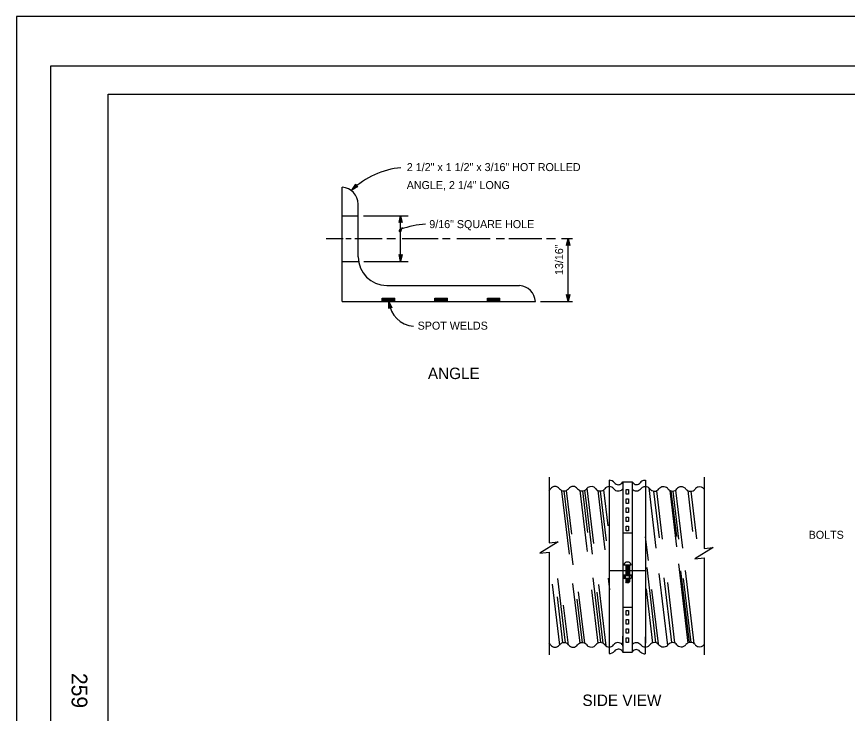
# Model space of a CAD drawing. Extents: x -894 to 866, y -472 to 714.
# Drawn here: x -894 to -167, y 104 to 714 of the extents above; entities that cross this region are included whole.
import ezdxf

# ---------------------------------------------------------------- set-up
doc = ezdxf.new("R2010")
doc.units = 0
for name, color, linetype in [('56 Stage 3 Anno', 7, 'Continuous'), ('57 Undefined', 7, 'Continuous'), ('60 Nongeo Data', 7, 'Continuous'), ('border_PLOTTING-ELEMENTS', 7, 'Continuous'), ('border_rw_22x34_Cut_Lines', 7, 'Continuous'), ('border_SHEET', 7, 'Continuous'), ('border_WITHIN-BORDER-anno', 7, 'Continuous')]:
    doc.layers.add(name, color=color, linetype=linetype)

msp = doc.modelspace()

# ---------------------------------------------------------------- linework, layer by layer
at = {"layer": '56 Stage 3 Anno'}
for p, q in [((-600.83, 561.75), (-597.3, 566.78)), ((-595.5, 564.81), (-600.83, 561.75)), ((-600.83, 561.75), (-600.83, 561.75)), ((-599.81, 562.7), (-597.23, 566.36)), ((-595.9, 564.93), (-599.81, 562.68)), ((-598.79, 563.62), (-597.13, 565.98)), ((-596.31, 565.04), (-598.79, 563.62)), ((-597.77, 564.55), (-597.06, 565.56)), ((-596.68, 565.17), (-597.77, 564.55)), ((-597.3, 566.78), (-597.3, 566.78)), ((-597.3, 566.78), (-596.99, 565.26)), ((-596.99, 565.26), (-595.5, 564.81)), ((-595.5, 564.81), (-595.5, 564.81)), ((-609.25, 539.25), (-595.25, 539.25)), ((-590.71, 539.25), (-551.54, 539.25)), ((-559.53, 533.25), (-558.19, 539.25)), ((-559.17, 533.46), (-558.19, 537.87)), ((-558.19, 539.25), (-558.19, 539.25)), ((-558.19, 539.25), (-556.86, 533.25)), ((-558.19, 499.25), (-558.19, 539.25)), ((-558.19, 537.86), (-557.22, 533.48)), ((-558.19, 534.05), (-559.53, 533.25)), ((-559.53, 533.25), (-559.53, 533.25)), ((-558.81, 533.7), (-558.19, 536.48)), ((-558.47, 533.87), (-558.19, 535.1)), ((-558.19, 536.48), (-557.56, 533.66)), ((-558.19, 535.1), (-557.92, 533.89)), ((-556.86, 533.25), (-558.19, 534.05)), ((-556.86, 533.25), (-556.86, 533.25)), ((-412.9, 513.25), (-411.56, 519.25)), ((-412.54, 513.46), (-411.56, 517.87)), ((-412.18, 513.7), (-411.56, 516.48)), ((-411.56, 464.25), (-411.56, 519.25)), ((-411.56, 519.25), (-411.56, 519.25)), ((-411.56, 519.25), (-410.23, 513.25)), ((-411.56, 517.86), (-410.59, 513.48)), ((-411.56, 516.48), (-410.94, 513.66)), ((-411.56, 514.05), (-412.9, 513.25)), ((-412.9, 513.25), (-412.9, 513.25)), ((-411.84, 513.87), (-411.56, 515.1)), ((-411.56, 515.1), (-411.29, 513.89)), ((-410.23, 513.25), (-411.56, 514.05)), ((-410.23, 513.25), (-410.23, 513.25)), ((-558.19, 499.25), (-559.52, 505.25)), ((-559.52, 505.25), (-559.52, 505.25)), ((-559.52, 505.25), (-558.19, 504.45)), ((-558.19, 500.64), (-559.16, 505.01)), ((-558.19, 502.01), (-558.81, 504.83)), ((-558.19, 503.39), (-558.45, 504.6)), ((-558.19, 504.45), (-556.85, 505.25)), ((-556.85, 505.25), (-558.19, 499.25)), ((-557.21, 505.03), (-558.19, 500.63)), ((-557.56, 504.8), (-558.19, 502.01)), ((-557.91, 504.62), (-558.19, 503.39)), ((-556.85, 505.25), (-556.85, 505.25)), ((-609.25, 499.25), (-595.18, 499.25)), ((-590.44, 499.25), (-551.54, 499.25)), ((-558.19, 499.25), (-558.19, 499.25)), ((-411.56, 464.25), (-412.89, 470.25)), ((-412.89, 470.25), (-412.89, 470.25)), ((-412.89, 470.25), (-411.56, 469.45)), ((-411.56, 465.64), (-412.53, 470.01)), ((-411.56, 467.01), (-412.18, 469.84)), ((-411.56, 468.39), (-411.82, 469.6)), ((-411.56, 469.45), (-410.22, 470.25)), ((-410.22, 470.25), (-411.56, 464.25)), ((-410.58, 470.03), (-411.56, 465.63)), ((-410.93, 469.8), (-411.56, 467.01)), ((-411.28, 469.62), (-411.56, 468.39)), ((-410.22, 470.25), (-410.22, 470.25)), ((-568.55, 458.11), (-568.53, 464.26)), ((-567.41, 459.18), (-568.55, 458.11)), ((-568.55, 458.11), (-568.55, 458.11)), ((-568.53, 464.26), (-568.53, 464.26)), ((-568.53, 464.26), (-565.94, 458.68)), ((-568.25, 458.4), (-568.23, 462.91)), ((-568.23, 462.9), (-566.34, 458.83)), ((-567.95, 458.7), (-567.94, 461.56)), ((-567.94, 461.56), (-566.72, 458.93)), ((-567.65, 458.95), (-567.64, 460.21)), ((-567.64, 460.21), (-567.12, 459.08)), ((-565.94, 458.68), (-567.41, 459.18)), ((-565.94, 458.68), (-565.94, 458.68)), ((-435.77, 464.25), (-407.79, 464.25)), ((-411.56, 464.25), (-411.56, 464.25))]:
    msp.add_line(p, q, dxfattribs=at)
for points in [[(-623.32, 519.25), (-608.37, 519.25)], [(-606.04, 519.25), (-601.28, 519.25)], [(-598.29, 519.25), (-574.14, 519.25)], [(-570.15, 519.25), (-562.62, 519.25)], [(-556.86, 519.25), (-525.4, 519.25)], [(-521.41, 519.25), (-514.77, 519.25)], [(-509.01, 519.25), (-479.77, 519.25)], [(-474.45, 519.25), (-467.36, 519.25)], [(-463.37, 519.25), (-434.58, 519.25)], [(-430.59, 519.25), (-422.61, 519.25)], [(-417.3, 519.25), (-407.79, 519.25)]]:
    msp.add_lwpolyline(points, dxfattribs=at)
for centre, radius, start, end in [((-551.8, 510.79), 70.72, 94.90924, 133.88966), ((-529.86, 445.15), 86.98, 94.21736, 108.85192), ((-545.31, 465.75), 23.14, 184.55982, 266.16115)]:
    msp.add_arc(centre, radius, start, end, dxfattribs=at)
msp.add_spline([(-557.97, 527.47), (-559.07, 526.86), (-559.52, 525.87), (-558.63, 525.31), (-557.75, 525.76), (-557.41, 526.97), (-556.97, 527.97), (-556.42, 529.41)], degree=3, dxfattribs=at)
at = {"layer": '60 Nongeo Data'}
for p, q in [((-609.25, 464.25), (-609.25, 564.25)), ((-595.25, 503.25), (-595.25, 549.38)), ((-570.25, 478.25), (-454.01, 478.25)), ((-574.25, 464.25), (-574.25, 467.25)), ((-574.25, 467.25), (-563.25, 467.25)), ((-574.25, 467.15), (-563.25, 467.15)), ((-574.25, 467.05), (-563.25, 467.05)), ((-574.25, 466.95), (-563.25, 466.95)), ((-574.25, 466.85), (-563.25, 466.85)), ((-574.25, 466.75), (-563.25, 466.75)), ((-574.25, 466.65), (-563.25, 466.65)), ((-574.25, 466.55), (-563.25, 466.55)), ((-574.25, 466.45), (-563.25, 466.45)), ((-574.25, 466.35), (-563.25, 466.35)), ((-574.25, 466.25), (-563.25, 466.25)), ((-574.25, 466.15), (-563.25, 466.15)), ((-574.25, 466.05), (-563.25, 466.05)), ((-574.25, 465.95), (-563.25, 465.95)), ((-574.25, 465.85), (-563.25, 465.85)), ((-574.25, 465.75), (-563.25, 465.75)), ((-574.25, 465.65), (-563.25, 465.65)), ((-574.25, 465.55), (-563.25, 465.55)), ((-574.25, 465.45), (-563.25, 465.45)), ((-574.25, 465.35), (-563.25, 465.35)), ((-574.25, 465.25), (-563.25, 465.25)), ((-574.25, 465.15), (-563.25, 465.15)), ((-563.25, 464.25), (-563.25, 467.25)), ((-528.25, 464.25), (-528.25, 467.25)), ((-528.25, 467.25), (-517.25, 467.25)), ((-528.25, 467.15), (-517.25, 467.15)), ((-528.25, 467.05), (-517.25, 467.05)), ((-528.25, 466.95), (-517.25, 466.95)), ((-528.25, 466.85), (-517.25, 466.85)), ((-528.25, 466.75), (-517.25, 466.75)), ((-528.25, 466.65), (-517.25, 466.65)), ((-528.25, 466.55), (-517.25, 466.55)), ((-528.25, 466.45), (-517.25, 466.45)), ((-528.25, 466.35), (-517.25, 466.35)), ((-528.25, 466.25), (-517.25, 466.25)), ((-528.25, 466.15), (-517.25, 466.15)), ((-528.25, 466.05), (-517.25, 466.05)), ((-528.25, 465.95), (-517.25, 465.95)), ((-528.25, 465.85), (-517.25, 465.85)), ((-528.25, 465.75), (-517.25, 465.75)), ((-528.25, 465.65), (-517.25, 465.65)), ((-528.25, 465.55), (-517.25, 465.55)), ((-528.25, 465.45), (-517.25, 465.45)), ((-528.25, 465.35), (-517.25, 465.35)), ((-528.25, 465.25), (-517.25, 465.25)), ((-528.25, 465.15), (-517.25, 465.15)), ((-517.25, 464.25), (-517.25, 467.25)), ((-482.25, 464.25), (-482.25, 467.25)), ((-482.25, 467.25), (-471.25, 467.25)), ((-482.25, 467.15), (-471.25, 467.15)), ((-482.25, 467.05), (-471.25, 467.05)), ((-482.25, 466.95), (-471.25, 466.95)), ((-482.25, 466.85), (-471.25, 466.85)), ((-482.25, 466.75), (-471.25, 466.75)), ((-482.25, 466.65), (-471.25, 466.65)), ((-482.25, 466.55), (-471.25, 466.55)), ((-482.25, 466.45), (-471.25, 466.45)), ((-482.25, 466.35), (-471.25, 466.35)), ((-482.25, 466.25), (-471.25, 466.25)), ((-482.25, 466.15), (-471.25, 466.15)), ((-482.25, 466.05), (-471.25, 466.05)), ((-482.25, 465.95), (-471.25, 465.95)), ((-482.25, 465.85), (-471.25, 465.85)), ((-482.25, 465.75), (-471.25, 465.75)), ((-482.25, 465.65), (-471.25, 465.65)), ((-482.25, 465.55), (-471.25, 465.55)), ((-482.25, 465.45), (-471.25, 465.45)), ((-482.25, 465.35), (-471.25, 465.35)), ((-482.25, 465.25), (-471.25, 465.25)), ((-482.25, 465.15), (-471.25, 465.15)), ((-471.25, 464.25), (-471.25, 467.25)), ((-609.25, 464.25), (-440.25, 464.25)), ((-574.25, 465.05), (-563.25, 465.05)), ((-574.25, 464.95), (-563.25, 464.95)), ((-574.25, 464.85), (-563.25, 464.85)), ((-574.25, 464.75), (-563.25, 464.75)), ((-574.25, 464.65), (-563.25, 464.65)), ((-574.25, 464.55), (-563.25, 464.55)), ((-574.25, 464.45), (-563.25, 464.45)), ((-574.25, 464.35), (-563.25, 464.35)), ((-528.25, 465.05), (-517.25, 465.05)), ((-528.25, 464.95), (-517.25, 464.95)), ((-528.25, 464.85), (-517.25, 464.85)), ((-528.25, 464.75), (-517.25, 464.75)), ((-528.25, 464.65), (-517.25, 464.65)), ((-528.25, 464.55), (-517.25, 464.55)), ((-528.25, 464.45), (-517.25, 464.45)), ((-528.25, 464.35), (-517.25, 464.35)), ((-482.25, 465.05), (-471.25, 465.05)), ((-482.25, 464.95), (-471.25, 464.95)), ((-482.25, 464.85), (-471.25, 464.85)), ((-482.25, 464.75), (-471.25, 464.75)), ((-482.25, 464.65), (-471.25, 464.65)), ((-482.25, 464.55), (-471.25, 464.55)), ((-482.25, 464.45), (-471.25, 464.45)), ((-482.25, 464.35), (-471.25, 464.35)), ((-428.27, 310.52), (-428.27, 252.86)), ((-375.75, 307.76), (-375.75, 156)), ((-364.72, 305.17), (-363.6, 306.45)), ((-363.6, 306.45), (-363.6, 157.35)), ((-363.6, 306.45), (-355.6, 306.45)), ((-355.6, 306.45), (-355.6, 157.35)), ((-355.11, 305.84), (-355.6, 306.45)), ((-344.04, 307.71), (-344.04, 165.09)), ((-292.66, 310.52), (-292.66, 247.95)), ((-417.3, 298.23), (-410.75, 243.19)), ((-415.2, 298.48), (-407.5, 233.74)), ((-413.28, 298.71), (-408.75, 260.61)), ((-401.38, 298.84), (-395.58, 250.06)), ((-399.09, 298.43), (-395.58, 268.92)), ((-397.17, 298.93), (-395.58, 285.56)), ((-395.08, 300.71), (-389.33, 252.4)), ((-385.69, 298.86), (-379.52, 246.99)), ((-383.51, 298.35), (-378.33, 254.82)), ((-380.55, 299.32), (-376.8, 267.76)), ((-360.73, 299.56), (-358.73, 299.56)), ((-360.73, 295.56), (-360.73, 299.56)), ((-358.73, 299.56), (-358.73, 295.56)), ((-341.13, 301.22), (-334.83, 248.21)), ((-336.84, 298.29), (-331.97, 257.42)), ((-334.35, 298.53), (-329.33, 256.31)), ((-322.68, 298.88), (-316.8, 249.41)), ((-321.62, 298.46), (-316.86, 258.47)), ((-319.96, 298.3), (-314.94, 256.09)), ((-317.58, 299.12), (-311.52, 248.2)), ((-306.99, 298.78), (-302.74, 263.02)), ((-304.14, 298.14), (-299.17, 256.35)), ((-358.73, 295.56), (-360.73, 295.56)), ((-360.73, 291.56), (-358.73, 291.56)), ((-360.73, 287.56), (-360.73, 291.56)), ((-358.73, 291.56), (-358.73, 287.56)), ((-395.58, 285.56), (-390.53, 243.18)), ((-358.73, 287.56), (-360.73, 287.56)), ((-360.73, 283.55), (-358.73, 283.55)), ((-360.73, 279.55), (-360.73, 283.55)), ((-358.73, 283.55), (-358.73, 279.55)), ((-358.73, 279.55), (-360.73, 279.55)), ((-395.58, 268.92), (-394.75, 261.99)), ((-360.73, 275.52), (-358.73, 275.52)), ((-360.73, 271.52), (-360.73, 275.52)), ((-358.73, 271.52), (-360.73, 271.52)), ((-358.73, 275.52), (-358.73, 271.52)), ((-363.6, 261.77), (-355.6, 261.77)), ((-360.73, 267.5), (-358.73, 267.5)), ((-360.73, 263.5), (-360.73, 267.5)), ((-358.73, 263.5), (-360.73, 263.5)), ((-358.73, 267.5), (-358.73, 263.5)), ((-344.07, 258.1), (-341.62, 237.56)), ((-395.58, 250.06), (-395.01, 245.31)), ((-428.27, 244.86), (-428.27, 155.1)), ((-292.66, 239.95), (-292.66, 155.1)), ((-362.92, 233.73), (-356.34, 233.73)), ((-361.17, 233.73), (-361.17, 224.76)), ((-361.17, 233.73), (-358.02, 233.73)), ((-358.62, 232.95), (-360.6, 232.95)), ((-358.02, 233.73), (-358.02, 224.76)), ((-315.04, 234.67), (-306.77, 165.12)), ((-375.75, 228.73), (-344.04, 228.73)), ((-361.17, 232.23), (-358.02, 232.23)), ((-361.17, 231.21), (-361.17, 227.19)), ((-361.17, 230.73), (-358.02, 230.73)), ((-361.17, 229.23), (-358.02, 229.23)), ((-361.17, 227.73), (-358.02, 227.73)), ((-361.17, 226.23), (-358.02, 226.23)), ((-358.62, 231.45), (-360.6, 231.45)), ((-358.62, 229.95), (-360.6, 229.95)), ((-358.62, 228.45), (-360.6, 228.45)), ((-358.62, 226.95), (-360.6, 226.95)), ((-358.62, 225.45), (-360.6, 225.45)), ((-342.84, 231.43), (-335.01, 165.64)), ((-332.19, 226.02), (-324.7, 163.1)), ((-313.29, 228.45), (-305.83, 165.68)), ((-309.21, 228.76), (-301.61, 164.92)), ((-420.78, 221.65), (-414.1, 165.45)), ((-390.05, 222.43), (-383.29, 165.62)), ((-376.57, 222.19), (-375.35, 212)), ((-363.18, 224.76), (-363.18, 224.4)), ((-356.11, 224.76), (-363.18, 224.76)), ((-363.18, 224.4), (-356.11, 224.4)), ((-356.33, 224.22), (-362.99, 224.23)), ((-362.99, 224.23), (-362.99, 222.55)), ((-357.02, 221.85), (-362.28, 221.85)), ((-361.56, 224.22), (-361.56, 222.46)), ((-358.02, 221.75), (-361.17, 221.75)), ((-361.17, 221.75), (-361.17, 218.75)), ((-358.02, 220.25), (-361.17, 220.25)), ((-360.38, 217.96), (-361.17, 218.75)), ((-358.02, 218.75), (-361.17, 218.75)), ((-358.02, 218.75), (-361.17, 218.75)), ((-358.02, 218.75), (-361.17, 218.75)), ((-360.94, 224.29), (-360.93, 224.29)), ((-358.62, 221), (-360.6, 221)), ((-358.62, 219.5), (-360.6, 219.5)), ((-358.02, 218.75), (-358.81, 217.96)), ((-358.02, 221.75), (-358.02, 218.75)), ((-357.76, 222.56), (-357.76, 224.22)), ((-356.33, 224.22), (-356.33, 222.52)), ((-356.11, 224.4), (-356.11, 224.76)), ((-356.11, 224.21), (-356.1, 224.21)), ((-356, 224.78), (-355.99, 224.78)), ((-327.79, 222.24), (-321.06, 165.63)), ((-324.8, 218.22), (-318.51, 165.34)), ((-310.87, 221.88), (-304.2, 165.85)), ((-425.45, 216.71), (-419.13, 163.55)), ((-407.7, 217.53), (-401.46, 165.07)), ((-391.02, 211.77), (-385.48, 165.19)), ((-385.08, 216.67), (-378.68, 162.85)), ((-358.81, 217.96), (-360.38, 217.96)), ((-343.37, 212.74), (-337.73, 165.31)), ((-338.62, 212.27), (-332.95, 164.67)), ((-421.27, 205.82), (-416.46, 165.38)), ((-403.92, 203.69), (-399.39, 165.56)), ((-402.73, 210.05), (-397.39, 165.17)), ((-386.56, 209.74), (-381.25, 165.11)), ((-415.8, 198.46), (-411.64, 163.48)), ((-363.6, 196.77), (-355.6, 196.77)), ((-360.71, 193.83), (-358.71, 193.83)), ((-360.71, 189.83), (-360.71, 193.83)), ((-358.71, 189.83), (-360.71, 189.83)), ((-358.71, 193.83), (-358.71, 189.83)), ((-360.71, 185.82), (-358.71, 185.82)), ((-360.71, 181.82), (-360.71, 185.82)), ((-358.71, 181.82), (-360.71, 181.82)), ((-358.71, 185.82), (-358.71, 181.82)), ((-360.71, 177.82), (-358.71, 177.82)), ((-360.71, 173.82), (-360.71, 177.82)), ((-358.71, 177.82), (-358.71, 173.82)), ((-363.6, 162.47), (-363.6, 171.24)), ((-358.71, 173.82), (-360.71, 173.82)), ((-360.71, 169.79), (-358.71, 169.79)), ((-360.71, 165.79), (-360.71, 169.79)), ((-358.71, 169.79), (-358.71, 165.79)), ((-344.03, 155.82), (-344.03, 170.68)), ((-364.18, 164.08), (-363.71, 163.57)), ((-358.71, 165.79), (-360.71, 165.79)), ((-364.72, 158.63), (-363.6, 157.35)), ((-363.6, 157.35), (-355.6, 157.35)), ((-355.11, 157.96), (-355.6, 157.35))]:
    msp.add_line(p, q, dxfattribs=at)
for points in [[(-428.27, 252.86), (-420.27, 253.86), (-436.27, 243.86), (-428.27, 244.86)], [(-292.66, 247.95), (-284.66, 248.95), (-300.66, 238.95), (-292.66, 239.95)]]:
    msp.add_lwpolyline(points, dxfattribs=at)
for centre, radius, start, end in [((-610.28, 549.32), 15, 0.04081, 85.58609), ((-570.25, 503.25), 25, 180, 270), ((-455.18, 463.28), 15, 3.73307, 85.58609), ((-375.6, 301.9), 5.88, 37.86979, 91.47436), ((-367.7, 308), 4.11, 217.44607, 316.4492), ((-351.75, 308.07), 4.04, 213.66456, 322.13014), ((-341.9, 299.8), 8.83, 126.81436, 138.97209), ((-344.11, 301.6), 6.11, 89.43558, 120.34173), ((-439.54, 307.04), 14.17, 323.62953, 331.81292), ((-423.08, 297.31), 4.99, 37.86979, 142.55393), ((-415.18, 303.41), 4.99, 217.44607, 322.13021), ((-407.27, 297.31), 4.99, 37.86979, 142.55393), ((-399.37, 303.41), 4.99, 217.44607, 318.47467), ((-391.67, 297.07), 4.99, 141.51223, 142.55379), ((-391.67, 297.07), 4.99, 122.21944, 141.51223), ((-391.4, 297.25), 4.99, 37.86979, 126.08962), ((-383.5, 303.35), 4.99, 217.44607, 322.13021), ((-375.6, 297.25), 4.99, 90.88789, 142.55393), ((-375.63, 297.25), 4.99, 37.86979, 90.45513), ((-367.73, 303.35), 4.99, 217.44607, 316.4492), ((-351.87, 303.39), 4.99, 221.46246, 322.13014), ((-341.96, 295.13), 7.91, 126.81436, 138.97209), ((-344.11, 297.04), 5.13, 88.94594, 120.34173), ((-344.11, 297.04), 5.13, 63.80995, 88.94594), ((-343.96, 297.12), 4.99, 37.86979, 64.87471), ((-336.06, 303.22), 4.99, 217.44607, 322.13021), ((-328.15, 297.12), 4.99, 47.0877, 142.55393), ((-295.63, 325), 37.88, 219.75066, 221.20813), ((-320.33, 303.28), 4.99, 220.42371, 322.13014), ((-310.42, 295.03), 7.91, 126.81436, 138.97209), ((-310.42, 295.03), 7.91, 126.81436, 138.97209), ((-312.57, 296.93), 5.13, 63.80995, 120.34173), ((-312.43, 297.01), 4.99, 37.86979, 64.87471), ((-304.52, 303.11), 4.99, 217.44607, 322.13021), ((-296.62, 297.01), 4.99, 104.4479, 142.55393), ((-296.62, 297.01), 4.99, 37.4458, 104.4479), ((-359.63, 232.64), 3.47, 18.16185, 162.05914), ((-362.28, 222.56), 0.713, 180.72237, 351.78746), ((-360.84, 222.56), 0.713, 180.49957, 268.10236), ((-358.47, 222.56), 0.713, 272.92678, 0.39846), ((-357.05, 222.56), 0.713, 184.80485, 356.3828), ((-439.48, 156.94), 14.17, 28.18708, 36.37047), ((-423.03, 166.67), 4.99, 217.44607, 322.13021), ((-415.12, 160.57), 4.99, 37.86979, 142.55393), ((-407.22, 166.67), 4.99, 217.44607, 322.13021), ((-399.32, 160.57), 4.99, 41.52532, 142.55393), ((-391.62, 166.91), 4.99, 217.44621, 217.49198), ((-391.62, 166.91), 4.99, 217.49198, 237.78056), ((-391.35, 166.73), 4.99, 233.91038, 322.13021), ((-383.45, 160.63), 4.99, 37.86979, 142.55393), ((-375.54, 166.73), 4.99, 217.44607, 267.73066), ((-375.7, 166.74), 4.99, 269.54487, 322.13021), ((-367.8, 160.64), 4.99, 43.5508, 142.55393), ((-367.7, 155.8), 4.11, 43.5508, 142.55393), ((-351.9, 160.59), 4.99, 37.86986, 137.94586), ((-341.99, 168.84), 7.91, 221.02791, 233.18564), ((-344.14, 166.94), 5.13, 239.65827, 271.05406), ((-344.11, 166.94), 5.13, 270.65522, 296.19005), ((-343.96, 166.86), 4.99, 295.12529, 322.13021), ((-336.06, 160.76), 4.99, 37.86979, 142.55393), ((-328.15, 166.86), 4.99, 217.44607, 312.9123), ((-349.06, 184.57), 32.36, 318.66761, 320.37361), ((-320.33, 160.7), 4.99, 37.86986, 139.57629), ((-320.33, 160.7), 4.99, 37.86986, 139.57629), ((-310.42, 168.95), 7.91, 221.02791, 233.18564), ((-310.42, 168.95), 7.91, 221.02791, 233.18564), ((-310.42, 168.95), 7.91, 221.02791, 233.18564), ((-312.57, 167.05), 5.13, 239.65827, 296.19005), ((-312.57, 167.05), 5.13, 239.65827, 296.19005), ((-312.43, 166.96), 4.99, 295.12529, 322.13021), ((-312.43, 166.96), 4.99, 295.12529, 322.13021), ((-304.52, 160.86), 4.99, 37.86979, 142.55393), ((-304.52, 160.86), 4.99, 37.86979, 142.55393), ((-296.62, 166.96), 4.99, 217.44607, 255.5521), ((-296.62, 166.96), 4.99, 217.44607, 255.5521), ((-296.62, 166.96), 4.99, 255.5521, 322.5542), ((-296.62, 166.96), 4.99, 255.5521, 322.5542), ((-375.6, 161.9), 5.88, 268.52564, 322.13021), ((-351.91, 155.51), 4.04, 37.86986, 146.33544), ((-342.06, 163.78), 8.83, 221.02791, 233.18564), ((-344.27, 161.98), 6.11, 239.65827, 270.56442)]:
    msp.add_arc(centre, radius, start, end, dxfattribs=at)
at = {"layer": 'border_PLOTTING-ELEMENTS'}
for points in [[(-894.04, -472.45), (865.96, -472.45), (865.96, 713.55), (-894.04, 713.55)], [(-864.04, 670.55), (835.96, 670.55), (835.96, -429.45), (-864.04, -429.45)]]:
    msp.add_lwpolyline(points, close=True, dxfattribs=at)
at = {"layer": 'border_rw_22x34_Cut_Lines'}
msp.add_lwpolyline([(-864.04, 670.55), (835.96, 670.55), (835.96, -429.45), (-864.04, -429.45)], close=True, dxfattribs=at)
at = {"layer": 'border_SHEET'}
for p, q in [((-814.04, 645.55), (810.96, 645.55)), ((-814.04, -404.45), (-814.04, 645.55))]:
    msp.add_line(p, q, dxfattribs=at)

# ---------------------------------------------------------------- texts
at = {"layer": '57 Undefined'}
for s, height, p in [('2 1/2" x 1 1/2" x 3/16" HOT ROLLED', 7, (-552.68, 578.35)), ('ANGLE, 2 1/4" LONG', 7, (-552.78, 562.6)), ('9/16" SQUARE HOLE', 7, (-533.04, 528.43)), ('SPOT WELDS', 7, (-543.22, 439.57)), ('ANGLE', 10, (-534.26, 396.32)), ('BOLTS', 7, (-201.15, 256.54)), ('SIDE VIEW', 10, (-399.08, 110.2))]:
    msp.add_text(s, height=height, dxfattribs=at).set_placement(p)
msp.add_text('13/16"', height=7, rotation=90, dxfattribs=at).set_placement((-415.97, 487.4))
at = {"layer": 'border_WITHIN-BORDER-anno'}
msp.add_text('259', height=13.78, rotation=270, dxfattribs=at).set_placement((-845.95, 139.08))

doc.saveas('drawing.dxf')
